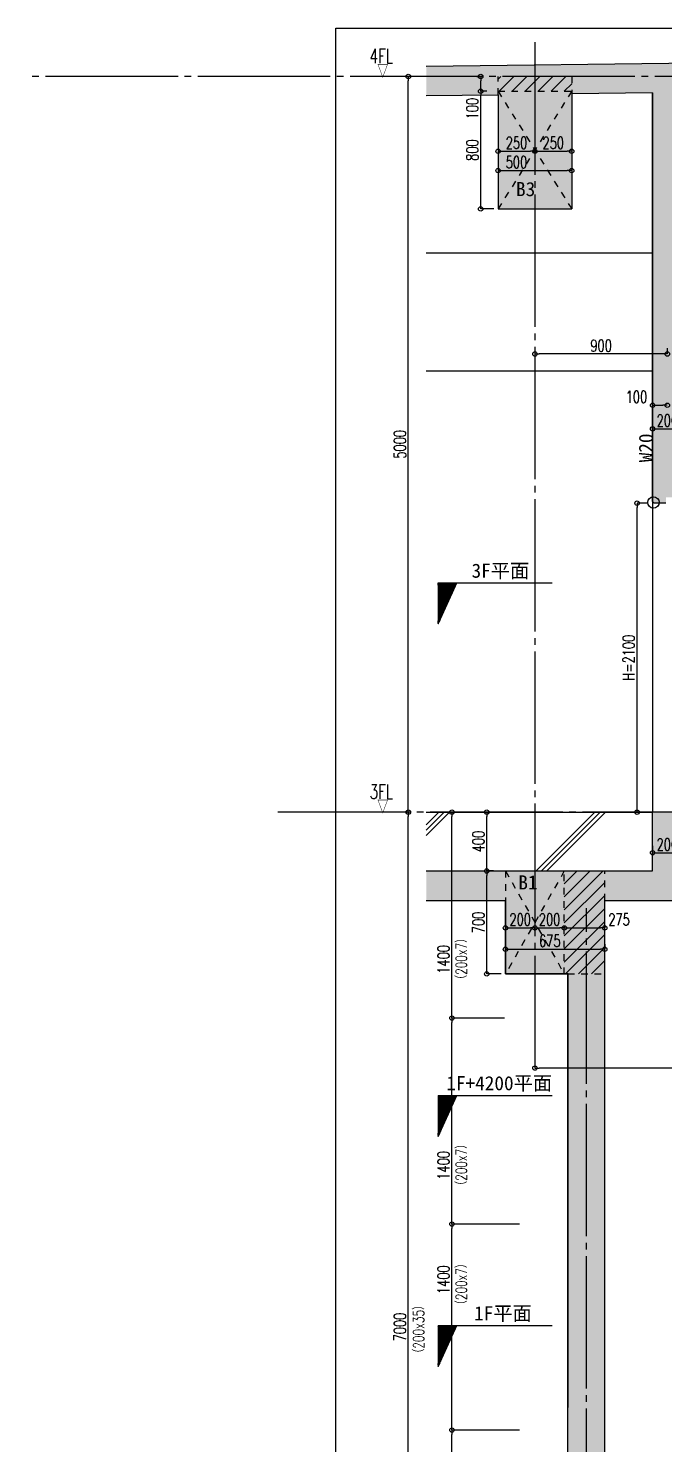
# Model space of a CAD drawing. Extents: x -229451 to 47804, y -161247 to 19812.
# Drawn here: x 19590 to 23914, y 5353 to 14980 of the extents above; entities that cross this region are included whole.
import ezdxf
from ezdxf.enums import TextEntityAlignment as Align

# ---------------------------------------------------------------- set-up
doc = ezdxf.new("R2010")
doc.units = 0
doc.header["$LTSCALE"] = 450
doc.linetypes.add('CENTER2', pattern=[2.3, 2, -0.1, 0.1, -0.1])
doc.linetypes.add('HIDDEN3', pattern=[0.2, 0.1, -0.1])
doc.layers.get('0').update_dxf_attribs({"linetype": 'CONTINUOUS'})
doc.layers.get('DEFPOINTS').update_dxf_attribs({"linetype": 'CONTINUOUS'})
doc.layers.add('E0_図面枠B_OFF', color=255, linetype='CONTINUOUS', plot=False)
for name, color, linetype in [('E1_文字A', 3, 'CONTINUOUS'), ('E6_面取り記号', 4, 'CONTINUOUS'), ('G1_ハッチング', 251, 'CONTINUOUS'), ('G2_ハッチング', 243, 'CONTINUOUS'), ('H寸法', 3, 'CONTINUOUS'), ('IA_通芯', 12, 'CENTER2'), ('IB_壁芯', 2, 'CENTER2'), ('IC1_寸法', 3, 'CONTINUOUS'), ('ID1_躯体', 7, 'CONTINUOUS'), ('ID2_構造体', 8, 'HIDDEN3'), ('ID7_打放し表示', 231, 'UTILDN'), ('JA2_梁記号', 4, 'CONTINUOUS'), ('JA4_壁記号', 4, 'CONTINUOUS'), ('JA7_切断記号', 241, 'CONTINUOUS'), ('JB1_仕上線B_細線', 51, 'CONTINUOUS'), ('KA1_躯体見下線', 113, 'CONTINUOUS')]:
    doc.layers.add(name, color=color, linetype=linetype)
doc.styles.add('toda-A (0.7)', font='romans.shx', dxfattribs={"width": 0.7, "bigfont": 'extfont.shx'})
doc.styles.add('toda-G', font='')
doc.styles.get('toda-G').set_extended_font_data('MS Gothic')
doc.linetypes.add('UTILDN', pattern='A,5e-13,[130,ltypeshp.shx,S=0.45,R=0,X=0,Y=-0.45],0,-3', length=3)
doc.dimstyles.new('toda 1：30', dxfattribs={"dimscale": 30, "dimtxt": 2.7, "dimasz": 1, "dimexe": 0, "dimexo": 1, "dimgap": 0, "dimtad": 0, "dimdec": 3, "dimzin": 12, "dimdsep": 46, "dimtxsty": 'toda-A (0.7)', "dimblk": 'ORIGIN', "dimcen": 2.5, "dimclrd": 256, "dimclre": 256, "dimclrt": 7, "dimadec": 0, "dimazin": 0, "dimtfac": 1, "dimtdec": 3, "dimtix": 1, "dimtmove": 2, "dimatfit": 3, "dimldrblk": 'ORIGIN', "dimfxl": 0, "dimtvp": 0.7, "dimtolj": 1, "dimtzin": 0, "dimarcsym": 0})

# ---------------------------------------------------------------- blocks, each defined once
blk = doc.blocks.new('_Origin')
at = {"color": 0, "linetype": 'ByBlock', "lineweight": -2}
blk.add_line((0, 0), (-1, 0), dxfattribs=at)
blk.add_circle((0, 0), 0.5, dxfattribs=at)
blk = doc.blocks.new('*D214')
at = {"layer": 'DEFPOINTS', "color": 0, "transparency": 16777216}
for p in [(22172.1, 9652.2), (22197.5, 9652.2), (22197.5, 2652.2)]:
    blk.add_point(p, dxfattribs=at)
at = {"layer": 'H寸法', "linetype": 'CENTER2', "lineweight": -2, "transparency": 16777216}
for p, q in [((22167.5, 9652.2), (22172.1, 9652.2)), ((22167.5, 2652.2), (22172.1, 2652.2))]:
    blk.add_line(p, q, dxfattribs=at)
at = {"layer": 'H寸法', "lineweight": -2, "transparency": 16777216}
blk.add_line((22172.1, 2682.2), (22172.1, 9622.2), dxfattribs=at)
at = {"layer": 'H寸法', "lineweight": -2, "transparency": 16777216, "xscale": 30, "yscale": 30, "zscale": 30}
for p, rotation in [((22172.1, 9652.2), 90), ((22172.1, 2652.2), 270)]:
    blk.add_blockref('_Origin', p, dxfattribs=dict(at, rotation=rotation))
at = {"layer": 'H寸法', "color": 7, "transparency": 16777216, "insert": (22115.4, 6152.2), "char_height": 81, "attachment_point": 5, "rotation": 90, "style": 'toda-A (0.7)'}
blk.add_mtext('\\A1;7000', dxfattribs=at)
blk = doc.blocks.new('*D228')
at = {"layer": 'DEFPOINTS', "color": 0, "transparency": 16777216}
for p in [(23032.3, 8301.5), (23032.3, 7912.5), (25932.3, 7869.7)]:
    blk.add_point(p, dxfattribs=at)
at = {"layer": 'H寸法', "linetype": 'CENTER2', "lineweight": -2, "transparency": 16777216}
for p, q in [((23032.3, 8271.5), (23032.3, 7912.5)), ((25932.3, 7899.7), (25932.3, 7912.5))]:
    blk.add_line(p, q, dxfattribs=at)
at = {"layer": 'H寸法', "lineweight": -2, "transparency": 16777216}
blk.add_line((25902.3, 7912.5), (23062.3, 7912.5), dxfattribs=at)
at = {"layer": 'H寸法', "lineweight": -2, "transparency": 16777216, "xscale": 30, "yscale": 30, "zscale": 30, "rotation": 180}
blk.add_blockref('_Origin', (23032.3, 7912.5), dxfattribs=at)
at = {"layer": 'H寸法', "lineweight": -2, "transparency": 16777216, "xscale": 30, "yscale": 30, "zscale": 30}
blk.add_blockref('_Origin', (25932.3, 7912.5), dxfattribs=at)
at = {"layer": 'H寸法', "color": 7, "transparency": 16777216, "insert": (24482.3, 7969.2), "char_height": 81, "attachment_point": 5, "style": 'toda-A (0.7)'}
blk.add_mtext('\\A1;2900', dxfattribs=at)
blk = doc.blocks.new('*D229')
at = {"layer": 'DEFPOINTS', "color": 0, "transparency": 16777216}
for p in [(22705, 9252.2), (22780.5, 9252.2), (22832.9, 8552.2)]:
    blk.add_point(p, dxfattribs=at)
at = {"layer": 'H寸法', "linetype": 'CENTER2', "lineweight": -2, "transparency": 16777216}
for p, q in [((22750.5, 9252.2), (22705, 9252.2)), ((22802.9, 8552.2), (22705, 8552.2))]:
    blk.add_line(p, q, dxfattribs=at)
at = {"layer": 'H寸法', "lineweight": -2, "transparency": 16777216}
blk.add_line((22705, 8582.2), (22705, 9222.2), dxfattribs=at)
at = {"layer": 'H寸法', "lineweight": -2, "transparency": 16777216, "xscale": 30, "yscale": 30, "zscale": 30}
for p, rotation in [((22705, 9252.2), 90), ((22705, 8552.2), 270)]:
    blk.add_blockref('_Origin', p, dxfattribs=dict(at, rotation=rotation))
at = {"layer": 'H寸法', "color": 7, "transparency": 16777216, "insert": (22648.3, 8902.2), "char_height": 81, "attachment_point": 5, "rotation": 90, "style": 'toda-A (0.7)'}
blk.add_mtext('\\A1;700', dxfattribs=at)
blk = doc.blocks.new('*D230')
at = {"layer": 'DEFPOINTS', "color": 0, "transparency": 16777216}
for p in [(23507.3, 8784.2), (22832.3, 8744.9), (23507.3, 8720)]:
    blk.add_point(p, dxfattribs=at)
at = {"layer": 'H寸法', "linetype": 'CENTER2', "lineweight": -2, "transparency": 16777216}
for p, q in [((22832.3, 8714.9), (22832.3, 8720)), ((23507.3, 8754.2), (23507.3, 8720))]:
    blk.add_line(p, q, dxfattribs=at)
at = {"layer": 'H寸法', "lineweight": -2, "transparency": 16777216}
blk.add_line((22862.3, 8720), (23477.3, 8720), dxfattribs=at)
at = {"layer": 'H寸法', "lineweight": -2, "transparency": 16777216, "xscale": 30, "yscale": 30, "zscale": 30, "rotation": 180}
blk.add_blockref('_Origin', (22832.3, 8720), dxfattribs=at)
at = {"layer": 'H寸法', "lineweight": -2, "transparency": 16777216, "xscale": 30, "yscale": 30, "zscale": 30}
blk.add_blockref('_Origin', (23507.3, 8720), dxfattribs=at)
at = {"layer": 'H寸法', "color": 7, "transparency": 16777216, "insert": (23133.4, 8776.7), "char_height": 81, "attachment_point": 5, "style": 'toda-A (0.7)'}
blk.add_mtext('\\A1;675', dxfattribs=at)
blk = doc.blocks.new('*D264')
at = {"layer": 'DEFPOINTS', "color": 0, "transparency": 16777216}
for p in [(24032.3, 12257.3), (23832.3, 12217.2), (24032.3, 12217.2)]:
    blk.add_point(p, dxfattribs=at)
at = {"layer": 'H寸法', "linetype": 'CENTER2', "lineweight": -2, "transparency": 16777216}
for p, q in [((23832.3, 12247.2), (23832.3, 12257.3)), ((24032.3, 12247.2), (24032.3, 12257.3))]:
    blk.add_line(p, q, dxfattribs=at)
at = {"layer": 'H寸法', "lineweight": -2, "transparency": 16777216}
blk.add_line((23862.3, 12257.3), (24002.3, 12257.3), dxfattribs=at)
at = {"layer": 'H寸法', "lineweight": -2, "transparency": 16777216, "xscale": 30, "yscale": 30, "zscale": 30, "rotation": 180}
blk.add_blockref('_Origin', (23832.3, 12257.3), dxfattribs=at)
at = {"layer": 'H寸法', "lineweight": -2, "transparency": 16777216, "xscale": 30, "yscale": 30, "zscale": 30}
blk.add_blockref('_Origin', (24032.3, 12257.3), dxfattribs=at)
at = {"layer": 'H寸法', "color": 7, "transparency": 16777216, "insert": (23932.3, 12314), "char_height": 81, "attachment_point": 5, "style": 'toda-A (0.7)'}
blk.add_mtext('\\A1;200', dxfattribs=at)
blk = doc.blocks.new('*D265')
at = {"layer": 'DEFPOINTS', "color": 0, "transparency": 16777216}
for p in [(23832.3, 12448.4), (23932.3, 12448.4), (23932.3, 12417.6)]:
    blk.add_point(p, dxfattribs=at)
at = {"layer": 'H寸法', "linetype": 'CENTER2', "lineweight": -2, "transparency": 16777216}
for p, q in [((23832.3, 12418.4), (23832.3, 12417.6)), ((23932.3, 12418.4), (23932.3, 12417.6))]:
    blk.add_line(p, q, dxfattribs=at)
at = {"layer": 'H寸法', "lineweight": -2, "transparency": 16777216}
blk.add_line((23862.3, 12417.6), (23902.3, 12417.6), dxfattribs=at)
at = {"layer": 'H寸法', "lineweight": -2, "transparency": 16777216, "xscale": 30, "yscale": 30, "zscale": 30, "rotation": 180}
blk.add_blockref('_Origin', (23832.3, 12417.6), dxfattribs=at)
at = {"layer": 'H寸法', "lineweight": -2, "transparency": 16777216, "xscale": 30, "yscale": 30, "zscale": 30}
blk.add_blockref('_Origin', (23932.3, 12417.6), dxfattribs=at)
at = {"layer": 'H寸法', "color": 7, "transparency": 16777216, "insert": (23722.6, 12474.3), "char_height": 81, "attachment_point": 5, "style": 'toda-A (0.7)'}
blk.add_mtext('\\A1;100', dxfattribs=at)
blk = doc.blocks.new('*D283')
at = {"layer": 'DEFPOINTS', "color": 0, "transparency": 16777216}
for p in [(23832.3, 9452.2), (24032.3, 9452.2), (24032.3, 9376.1)]:
    blk.add_point(p, dxfattribs=at)
at = {"layer": 'H寸法', "linetype": 'CENTER2', "lineweight": -2, "transparency": 16777216}
for p, q in [((23832.3, 9422.2), (23832.3, 9376.1)), ((24032.3, 9422.2), (24032.3, 9376.1))]:
    blk.add_line(p, q, dxfattribs=at)
at = {"layer": 'H寸法', "lineweight": -2, "transparency": 16777216}
blk.add_line((23862.3, 9376.1), (24002.3, 9376.1), dxfattribs=at)
at = {"layer": 'H寸法', "lineweight": -2, "transparency": 16777216, "xscale": 30, "yscale": 30, "zscale": 30, "rotation": 180}
blk.add_blockref('_Origin', (23832.3, 9376.1), dxfattribs=at)
at = {"layer": 'H寸法', "lineweight": -2, "transparency": 16777216, "xscale": 30, "yscale": 30, "zscale": 30}
blk.add_blockref('_Origin', (24032.3, 9376.1), dxfattribs=at)
at = {"layer": 'H寸法', "color": 7, "transparency": 16777216, "insert": (23932.3, 9432.8), "char_height": 81, "attachment_point": 5, "style": 'toda-A (0.7)'}
blk.add_mtext('\\A1;200', dxfattribs=at)
blk = doc.blocks.new('*D289')
at = {"layer": 'DEFPOINTS', "color": 0, "transparency": 16777216}
for p in [(22172.1, 14652.2), (22197.5, 14652.2), (22197.5, 9652.2)]:
    blk.add_point(p, dxfattribs=at)
at = {"layer": 'H寸法', "linetype": 'CENTER2', "lineweight": -2, "transparency": 16777216}
for p, q in [((22167.5, 14652.2), (22172.1, 14652.2)), ((22167.5, 9652.2), (22172.1, 9652.2))]:
    blk.add_line(p, q, dxfattribs=at)
at = {"layer": 'H寸法', "lineweight": -2, "transparency": 16777216}
blk.add_line((22172.1, 9682.2), (22172.1, 14622.2), dxfattribs=at)
at = {"layer": 'H寸法', "lineweight": -2, "transparency": 16777216, "xscale": 30, "yscale": 30, "zscale": 30}
for p, rotation in [((22172.1, 14652.2), 90), ((22172.1, 9652.2), 270)]:
    blk.add_blockref('_Origin', p, dxfattribs=dict(at, rotation=rotation))
at = {"layer": 'H寸法', "color": 7, "transparency": 16777216, "insert": (22115.4, 12152.2), "char_height": 81, "attachment_point": 5, "rotation": 90, "style": 'toda-A (0.7)'}
blk.add_mtext('\\A1;5000', dxfattribs=at)
blk = doc.blocks.new('*D290')
at = {"layer": 'DEFPOINTS', "color": 0, "transparency": 16777216}
for p in [(22663.9, 14552.2), (22734.8, 14552.2), (22782.3, 13752.2)]:
    blk.add_point(p, dxfattribs=at)
at = {"layer": 'H寸法', "linetype": 'CENTER2', "lineweight": -2, "transparency": 16777216}
for p, q in [((22704.8, 14552.2), (22663.9, 14552.2)), ((22752.3, 13752.2), (22663.9, 13752.2))]:
    blk.add_line(p, q, dxfattribs=at)
at = {"layer": 'H寸法', "lineweight": -2, "transparency": 16777216}
blk.add_line((22663.9, 13782.2), (22663.9, 14522.2), dxfattribs=at)
at = {"layer": 'H寸法', "lineweight": -2, "transparency": 16777216, "xscale": 30, "yscale": 30, "zscale": 30}
for p, rotation in [((22663.9, 14552.2), 90), ((22663.9, 13752.2), 270)]:
    blk.add_blockref('_Origin', p, dxfattribs=dict(at, rotation=rotation))
at = {"layer": 'H寸法', "color": 7, "transparency": 16777216, "insert": (22607.2, 14152.2), "char_height": 81, "attachment_point": 5, "rotation": 90, "style": 'toda-A (0.7)'}
blk.add_mtext('\\A1;800', dxfattribs=at)
blk = doc.blocks.new('*D291')
at = {"layer": 'DEFPOINTS', "color": 0, "transparency": 16777216}
for p in [(22607.2, 14652.2), (22663.9, 14652.2), (22734.8, 14552.2)]:
    blk.add_point(p, dxfattribs=at)
at = {"layer": 'H寸法', "linetype": 'CENTER2', "lineweight": -2, "transparency": 16777216}
for p, q in [((22637.2, 14652.2), (22663.9, 14652.2)), ((22704.8, 14552.2), (22663.9, 14552.2))]:
    blk.add_line(p, q, dxfattribs=at)
at = {"layer": 'H寸法', "lineweight": -2, "transparency": 16777216}
blk.add_line((22663.9, 14582.2), (22663.9, 14622.2), dxfattribs=at)
at = {"layer": 'H寸法', "lineweight": -2, "transparency": 16777216, "xscale": 30, "yscale": 30, "zscale": 30}
for p, rotation in [((22663.9, 14652.2), 90), ((22663.9, 14552.2), 270)]:
    blk.add_blockref('_Origin', p, dxfattribs=dict(at, rotation=rotation))
at = {"layer": 'H寸法', "color": 7, "transparency": 16777216, "insert": (22607.2, 14433.9), "char_height": 81, "attachment_point": 5, "rotation": 90, "style": 'toda-A (0.7)'}
blk.add_mtext('\\A1;100', dxfattribs=at)
blk = doc.blocks.new('*D292')
at = {"layer": 'DEFPOINTS', "color": 0, "transparency": 16777216}
for p in [(22782.3, 13985.6), (23282.3, 14012.8), (23282.3, 13985.6)]:
    blk.add_point(p, dxfattribs=at)
at = {"layer": 'H寸法', "linetype": 'CENTER2', "lineweight": -2, "transparency": 16777216}
for p, q in [((22782.3, 14015.6), (22782.3, 14012.8)), ((23282.3, 14015.6), (23282.3, 14012.8))]:
    blk.add_line(p, q, dxfattribs=at)
at = {"layer": 'H寸法', "lineweight": -2, "transparency": 16777216}
blk.add_line((22812.3, 14012.8), (23252.3, 14012.8), dxfattribs=at)
at = {"layer": 'H寸法', "lineweight": -2, "transparency": 16777216, "xscale": 30, "yscale": 30, "zscale": 30, "rotation": 180}
blk.add_blockref('_Origin', (22782.3, 14012.8), dxfattribs=at)
at = {"layer": 'H寸法', "lineweight": -2, "transparency": 16777216, "xscale": 30, "yscale": 30, "zscale": 30}
blk.add_blockref('_Origin', (23282.3, 14012.8), dxfattribs=at)
at = {"layer": 'H寸法', "color": 7, "transparency": 16777216, "insert": (22906.9, 14069.5), "char_height": 81, "attachment_point": 5, "style": 'toda-A (0.7)'}
blk.add_mtext('\\A1;500', dxfattribs=at)
blk = doc.blocks.new('*D295')
at = {"layer": 'DEFPOINTS', "color": 0, "transparency": 16777216}
for p in [(23726.5, 11752.2), (23832.3, 11752.2), (23911.1, 9652.2)]:
    blk.add_point(p, dxfattribs=at)
at = {"layer": 'IC1_寸法', "lineweight": -2, "transparency": 16777216}
for p, q in [((23802.3, 11752.2), (23726.5, 11752.2)), ((23726.5, 9682.2), (23726.5, 11722.2)), ((23881.1, 9652.2), (23726.5, 9652.2))]:
    blk.add_line(p, q, dxfattribs=at)
at = {"layer": 'IC1_寸法', "lineweight": -2, "transparency": 16777216, "xscale": 30, "yscale": 30, "zscale": 30}
for p, rotation in [((23726.5, 11752.2), 90), ((23726.5, 9652.2), 270)]:
    blk.add_blockref('_Origin', p, dxfattribs=dict(at, rotation=rotation))
at = {"layer": 'IC1_寸法', "color": 7, "transparency": 16777216, "insert": (23669.8, 10702.2), "char_height": 81, "attachment_point": 5, "rotation": 90, "style": 'toda-A (0.7)'}
blk.add_mtext('\\A1;H=2100', dxfattribs=at)
blk = doc.blocks.new('*D433')
at = {"layer": 'DEFPOINTS', "color": 0, "transparency": 16777216}
for p in [(22832.3, 8884.3), (23032.3, 8884.3), (23032.3, 8865.1)]:
    blk.add_point(p, dxfattribs=at)
at = {"layer": 'H寸法', "linetype": 'CENTER2', "lineweight": -2, "transparency": 16777216}
for p, q in [((22832.3, 8854.3), (22832.3, 8865.1)), ((23032.3, 8854.3), (23032.3, 8865.1))]:
    blk.add_line(p, q, dxfattribs=at)
at = {"layer": 'H寸法', "lineweight": -2, "transparency": 16777216}
blk.add_line((22862.3, 8865.1), (23002.3, 8865.1), dxfattribs=at)
at = {"layer": 'H寸法', "lineweight": -2, "transparency": 16777216, "xscale": 30, "yscale": 30, "zscale": 30, "rotation": 180}
blk.add_blockref('_Origin', (22832.3, 8865.1), dxfattribs=at)
at = {"layer": 'H寸法', "lineweight": -2, "transparency": 16777216, "xscale": 30, "yscale": 30, "zscale": 30}
blk.add_blockref('_Origin', (23032.3, 8865.1), dxfattribs=at)
at = {"layer": 'H寸法', "color": 7, "transparency": 16777216, "insert": (22932.3, 8921.8), "char_height": 81, "attachment_point": 5, "style": 'toda-A (0.7)'}
blk.add_mtext('\\A1;200', dxfattribs=at)
blk = doc.blocks.new('*D434')
at = {"layer": 'DEFPOINTS', "color": 0, "transparency": 16777216}
for p in [(23032.3, 8877.8), (23232.3, 8877.8), (23232.3, 8865.1)]:
    blk.add_point(p, dxfattribs=at)
at = {"layer": 'H寸法', "linetype": 'CENTER2', "lineweight": -2, "transparency": 16777216}
for p, q in [((23032.3, 8847.8), (23032.3, 8865.1)), ((23232.3, 8847.8), (23232.3, 8865.1))]:
    blk.add_line(p, q, dxfattribs=at)
at = {"layer": 'H寸法', "lineweight": -2, "transparency": 16777216}
blk.add_line((23062.3, 8865.1), (23202.3, 8865.1), dxfattribs=at)
at = {"layer": 'H寸法', "lineweight": -2, "transparency": 16777216, "xscale": 30, "yscale": 30, "zscale": 30, "rotation": 180}
blk.add_blockref('_Origin', (23032.3, 8865.1), dxfattribs=at)
at = {"layer": 'H寸法', "lineweight": -2, "transparency": 16777216, "xscale": 30, "yscale": 30, "zscale": 30}
blk.add_blockref('_Origin', (23232.3, 8865.1), dxfattribs=at)
at = {"layer": 'H寸法', "color": 7, "transparency": 16777216, "insert": (23132.3, 8921.8), "char_height": 81, "attachment_point": 5, "style": 'toda-A (0.7)'}
blk.add_mtext('\\A1;200', dxfattribs=at)
blk = doc.blocks.new('*D435')
at = {"layer": 'DEFPOINTS', "color": 0, "transparency": 16777216}
for p in [(22782.3, 14182.9), (23032.3, 14182.9), (23032.3, 14144.1)]:
    blk.add_point(p, dxfattribs=at)
at = {"layer": 'H寸法', "linetype": 'CENTER2', "lineweight": -2, "transparency": 16777216}
for p, q in [((22782.3, 14152.9), (22782.3, 14144.1)), ((23032.3, 14152.9), (23032.3, 14144.1))]:
    blk.add_line(p, q, dxfattribs=at)
at = {"layer": 'H寸法', "lineweight": -2, "transparency": 16777216}
blk.add_line((22812.3, 14144.1), (23002.3, 14144.1), dxfattribs=at)
at = {"layer": 'H寸法', "lineweight": -2, "transparency": 16777216, "xscale": 30, "yscale": 30, "zscale": 30, "rotation": 180}
blk.add_blockref('_Origin', (22782.3, 14144.1), dxfattribs=at)
at = {"layer": 'H寸法', "lineweight": -2, "transparency": 16777216, "xscale": 30, "yscale": 30, "zscale": 30}
blk.add_blockref('_Origin', (23032.3, 14144.1), dxfattribs=at)
at = {"layer": 'H寸法', "color": 7, "transparency": 16777216, "insert": (22907.3, 14200.8), "char_height": 81, "attachment_point": 5, "style": 'toda-A (0.7)'}
blk.add_mtext('\\A1;250', dxfattribs=at)
blk = doc.blocks.new('*D436')
at = {"layer": 'DEFPOINTS', "color": 0, "transparency": 16777216}
for p in [(23032.3, 14182.9), (23282.3, 14182.9), (23282.3, 14144.1)]:
    blk.add_point(p, dxfattribs=at)
at = {"layer": 'H寸法', "linetype": 'CENTER2', "lineweight": -2, "transparency": 16777216}
for p, q in [((23032.3, 14152.9), (23032.3, 14144.1)), ((23282.3, 14152.9), (23282.3, 14144.1))]:
    blk.add_line(p, q, dxfattribs=at)
at = {"layer": 'H寸法', "lineweight": -2, "transparency": 16777216}
blk.add_line((23062.3, 14144.1), (23252.3, 14144.1), dxfattribs=at)
at = {"layer": 'H寸法', "lineweight": -2, "transparency": 16777216, "xscale": 30, "yscale": 30, "zscale": 30, "rotation": 180}
blk.add_blockref('_Origin', (23032.3, 14144.1), dxfattribs=at)
at = {"layer": 'H寸法', "lineweight": -2, "transparency": 16777216, "xscale": 30, "yscale": 30, "zscale": 30}
blk.add_blockref('_Origin', (23282.3, 14144.1), dxfattribs=at)
at = {"layer": 'H寸法', "color": 7, "transparency": 16777216, "insert": (23157.3, 14200.8), "char_height": 81, "attachment_point": 5, "style": 'toda-A (0.7)'}
blk.add_mtext('\\A1;250', dxfattribs=at)
blk = doc.blocks.new('*D447')
at = {"layer": 'DEFPOINTS', "color": 0, "transparency": 16777216}
for p in [(22468.4, 5452.2), (22958.7, 5452.2), (22426.3, 2652.2)]:
    blk.add_point(p, dxfattribs=at)
at = {"layer": 'H寸法', "linetype": 'CENTER2', "lineweight": -2, "transparency": 16777216}
for p, q in [((22928.7, 5452.2), (22468.4, 5452.2)), ((22456.3, 2652.2), (22468.4, 2652.2))]:
    blk.add_line(p, q, dxfattribs=at)
at = {"layer": 'H寸法', "lineweight": -2, "transparency": 16777216}
blk.add_line((22468.4, 2682.2), (22468.4, 5422.2), dxfattribs=at)
at = {"layer": 'H寸法', "lineweight": -2, "transparency": 16777216, "xscale": 30, "yscale": 30, "zscale": 30}
for p, rotation in [((22468.4, 5452.2), 90), ((22468.4, 2652.2), 270)]:
    blk.add_blockref('_Origin', p, dxfattribs=dict(at, rotation=rotation))
at = {"layer": 'H寸法', "color": 7, "transparency": 16777216, "insert": (22411.7, 4052.2), "char_height": 81, "attachment_point": 5, "rotation": 90, "style": 'toda-A (0.7)'}
blk.add_mtext('\\A1;2800', dxfattribs=at)
blk = doc.blocks.new('*D448')
at = {"layer": 'DEFPOINTS', "color": 0, "transparency": 16777216}
for p in [(22468.4, 6852.2), (22958.7, 6852.2), (22958.7, 5452.2)]:
    blk.add_point(p, dxfattribs=at)
at = {"layer": 'H寸法', "linetype": 'CENTER2', "lineweight": -2, "transparency": 16777216}
for p, q in [((22928.7, 6852.2), (22468.4, 6852.2)), ((22928.7, 5452.2), (22468.4, 5452.2))]:
    blk.add_line(p, q, dxfattribs=at)
at = {"layer": 'H寸法', "lineweight": -2, "transparency": 16777216}
blk.add_line((22468.4, 5482.2), (22468.4, 6822.2), dxfattribs=at)
at = {"layer": 'H寸法', "lineweight": -2, "transparency": 16777216, "xscale": 30, "yscale": 30, "zscale": 30}
for p, rotation in [((22468.4, 6852.2), 90), ((22468.4, 5452.2), 270)]:
    blk.add_blockref('_Origin', p, dxfattribs=dict(at, rotation=rotation))
at = {"layer": 'H寸法', "color": 7, "transparency": 16777216, "insert": (22411.7, 6474.3), "char_height": 81, "attachment_point": 5, "rotation": 90, "style": 'toda-A (0.7)'}
blk.add_mtext('\\A1;1400', dxfattribs=at)
blk = doc.blocks.new('*D449')
at = {"layer": 'DEFPOINTS', "color": 0, "transparency": 16777216}
for p in [(22468.4, 8252.2), (22855.9, 8252.2), (22958.7, 6852.2)]:
    blk.add_point(p, dxfattribs=at)
at = {"layer": 'H寸法', "linetype": 'CENTER2', "lineweight": -2, "transparency": 16777216}
for p, q in [((22825.9, 8252.2), (22468.4, 8252.2)), ((22928.7, 6852.2), (22468.4, 6852.2))]:
    blk.add_line(p, q, dxfattribs=at)
at = {"layer": 'H寸法', "lineweight": -2, "transparency": 16777216}
blk.add_line((22468.4, 6882.2), (22468.4, 8222.2), dxfattribs=at)
at = {"layer": 'H寸法', "lineweight": -2, "transparency": 16777216, "xscale": 30, "yscale": 30, "zscale": 30}
for p, rotation in [((22468.4, 8252.2), 90), ((22468.4, 6852.2), 270)]:
    blk.add_blockref('_Origin', p, dxfattribs=dict(at, rotation=rotation))
at = {"layer": 'H寸法', "color": 7, "transparency": 16777216, "insert": (22411.7, 7251.4), "char_height": 81, "attachment_point": 5, "rotation": 90, "style": 'toda-A (0.7)'}
blk.add_mtext('\\A1;1400', dxfattribs=at)
blk = doc.blocks.new('*D450')
at = {"layer": 'DEFPOINTS', "color": 0, "transparency": 16777216}
for p in [(22468.4, 9652.2), (22702.2, 9652.2), (22855.9, 8252.2)]:
    blk.add_point(p, dxfattribs=at)
at = {"layer": 'H寸法', "linetype": 'CENTER2', "lineweight": -2, "transparency": 16777216}
for p, q in [((22672.2, 9652.2), (22468.4, 9652.2)), ((22825.9, 8252.2), (22468.4, 8252.2))]:
    blk.add_line(p, q, dxfattribs=at)
at = {"layer": 'H寸法', "lineweight": -2, "transparency": 16777216}
blk.add_line((22468.4, 8282.2), (22468.4, 9622.2), dxfattribs=at)
at = {"layer": 'H寸法', "lineweight": -2, "transparency": 16777216, "xscale": 30, "yscale": 30, "zscale": 30}
for p, rotation in [((22468.4, 9652.2), 90), ((22468.4, 8252.2), 270)]:
    blk.add_blockref('_Origin', p, dxfattribs=dict(at, rotation=rotation))
at = {"layer": 'H寸法', "color": 7, "transparency": 16777216, "insert": (22411.7, 8651.4), "char_height": 81, "attachment_point": 5, "rotation": 90, "style": 'toda-A (0.7)'}
blk.add_mtext('\\A1;1400', dxfattribs=at)
blk = doc.blocks.new('*D456')
at = {"layer": 'DEFPOINTS', "color": 0, "transparency": 16777216}
for p in [(22705, 9652.2), (22780.5, 9652.2), (22780.5, 9252.2)]:
    blk.add_point(p, dxfattribs=at)
at = {"layer": 'H寸法', "linetype": 'CENTER2', "lineweight": -2, "transparency": 16777216}
for p, q in [((22750.5, 9652.2), (22705, 9652.2)), ((22750.5, 9252.2), (22705, 9252.2))]:
    blk.add_line(p, q, dxfattribs=at)
at = {"layer": 'H寸法', "lineweight": -2, "transparency": 16777216}
blk.add_line((22705, 9282.2), (22705, 9622.2), dxfattribs=at)
at = {"layer": 'H寸法', "lineweight": -2, "transparency": 16777216, "xscale": 30, "yscale": 30, "zscale": 30}
for p, rotation in [((22705, 9652.2), 90), ((22705, 9252.2), 270)]:
    blk.add_blockref('_Origin', p, dxfattribs=dict(at, rotation=rotation))
at = {"layer": 'H寸法', "color": 7, "transparency": 16777216, "insert": (22648.3, 9452.2), "char_height": 81, "attachment_point": 5, "rotation": 90, "style": 'toda-A (0.7)'}
blk.add_mtext('\\A1;400', dxfattribs=at)
blk = doc.blocks.new('*D495')
at = {"layer": 'DEFPOINTS', "color": 0, "transparency": 16777216}
for p in [(23507.3, 8865.1), (23232.3, 8847.8), (23507.3, 8847.8)]:
    blk.add_point(p, dxfattribs=at)
at = {"layer": 'H寸法', "linetype": 'CENTER2', "lineweight": -2, "transparency": 16777216}
for p, q in [((23232.3, 8877.8), (23232.3, 8865.1)), ((23507.3, 8877.8), (23507.3, 8865.1))]:
    blk.add_line(p, q, dxfattribs=at)
at = {"layer": 'H寸法', "lineweight": -2, "transparency": 16777216}
blk.add_line((23262.3, 8865.1), (23477.3, 8865.1), dxfattribs=at)
at = {"layer": 'H寸法', "lineweight": -2, "transparency": 16777216, "xscale": 30, "yscale": 30, "zscale": 30, "rotation": 180}
blk.add_blockref('_Origin', (23232.3, 8865.1), dxfattribs=at)
at = {"layer": 'H寸法', "lineweight": -2, "transparency": 16777216, "xscale": 30, "yscale": 30, "zscale": 30}
blk.add_blockref('_Origin', (23507.3, 8865.1), dxfattribs=at)
at = {"layer": 'H寸法', "color": 7, "transparency": 16777216, "insert": (23604.1, 8921.8), "char_height": 81, "attachment_point": 5, "style": 'toda-A (0.7)'}
blk.add_mtext('\\A1;275', dxfattribs=at)
blk = doc.blocks.new('*D503')
at = {"layer": 'DEFPOINTS', "color": 0, "transparency": 16777216}
for p in [(23032.3, 12835.9), (23932.3, 12835.9), (23032.3, 12766.3)]:
    blk.add_point(p, dxfattribs=at)
at = {"layer": 'H寸法', "linetype": 'CENTER2', "lineweight": -2, "transparency": 16777216}
for p, q in [((23032.3, 12805.9), (23032.3, 12766.3)), ((23932.3, 12805.9), (23932.3, 12766.3))]:
    blk.add_line(p, q, dxfattribs=at)
at = {"layer": 'H寸法', "lineweight": -2, "transparency": 16777216}
blk.add_line((23902.3, 12766.3), (23062.3, 12766.3), dxfattribs=at)
at = {"layer": 'H寸法', "lineweight": -2, "transparency": 16777216, "xscale": 30, "yscale": 30, "zscale": 30, "rotation": 180}
blk.add_blockref('_Origin', (23032.3, 12766.3), dxfattribs=at)
at = {"layer": 'H寸法', "lineweight": -2, "transparency": 16777216, "xscale": 30, "yscale": 30, "zscale": 30}
blk.add_blockref('_Origin', (23932.3, 12766.3), dxfattribs=at)
at = {"layer": 'H寸法', "color": 7, "transparency": 16777216, "insert": (23482.3, 12823), "char_height": 81, "attachment_point": 5, "style": 'toda-A (0.7)'}
blk.add_mtext('\\A1;900', dxfattribs=at)

msp = doc.modelspace()

# ---------------------------------------------------------------- hatches: boundary and pattern name
at = {"layer": 'G1_ハッチング'}
h = msp.add_hatch(color=256, dxfattribs=at)
h.paths.add_polyline_path([(26182.3146, 1352.1917), (26332.3146, 1352.1917), (26332.3146, 2352.1917), (27332.3146, 2352.1917), (27332.3146, 1652.1917), (27732.3146, 1652.1917), (27732.3146, 2052.1917), (28732.3146, 2052.1917), (28732.3146, 1652.1917), (29132.3146, 1652.1917), (29132.3146, 2052.1917), (30869.8511, 2052.1917), (30869.8511, 2652.1917), (30282.3146, 2652.1917), (30282.3146, 4852.1917), (30869.8511, 4852.1917), (30869.8511, 5002.1917), (30282.3146, 5002.1917), (30282.3146, 8652.1917), (30332.3146, 8652.1917), (30332.3146, 9052.1917), (30869.8511, 9052.1917), (30869.8511, 9252.1917), (30232.3146, 9252.1917), (30232.3146, 14452.1917), (30869.8511, 14452.1917), (30869.8511, 14652.1917), (25732.3146, 14652.1917), (25732.3146, 14829.4418), (25432.3146, 14829.4418), (25432.3146, 14761.1917), (22293.6109, 14722.7785), (22293.6109, 14522.4846), (22782.3146, 14528.4184), (22782.3146, 13752.1917), (23282.3146, 13752.1917), (23282.3146, 14534.4184), (23832.3146, 14541.0917), (23832.3146, 11763.2949), (23842.4002, 11752.1917), (23922.3146, 11752.1917), (23922.3146, 11792.1917), (24032.3146, 11792.1917), (24032.3146, 14543.5917), (25432.3146, 14560.5917), (25432.3146, 11788.2949), (25442.4002, 11777.1917), (25622.3146, 11777.1917), (25622.3146, 11817.1917), (25732.3146, 11817.1917), (25732.3146, 13452.1917), (26282.3146, 13452.1917), (26282.3146, 14452.1917), (29932.3146, 14452.1917), (29932.3146, 13952.1917), (30032.3146, 13952.1917), (30032.3146, 8222.1917), (28802.3146, 8222.1917), (28832.3146, 8422.1917), (28552.3146, 8422.1917), (28582.3146, 8622.1917), (28302.3146, 8622.1917), (28332.3146, 8822.1917), (28052.3146, 8822.1917), (28082.3146, 9022.1917), (27802.3146, 9022.1917), (27832.3146, 9222.1917), (27552.3146, 9222.1917), (27582.3146, 9422.1917), (27302.3146, 9422.1917), (27332.3146, 9622.1917), (25732.3146, 9622.1917), (25732.3146, 9652.1917), (25432.3146, 9652.1917), (25432.3146, 9252.1917), (24032.3146, 9252.1917), (24032.3146, 9652.1917), (23832.3146, 9652.1917), (23832.3146, 9252.1917), (22293.6109, 9252.1917), (22293.6109, 9052.1917), (22832.3146, 9052.1917), (22832.3146, 8552.1917), (23257.3146, 8552.1917), (23257.3146, 2652.1917), (22293.6109, 2652.1917), (22293.6109, 2355.8917), (22832.3146, 2355.8917), (22832.3146, 1652.1917), (23232.3146, 1652.1917), (23232.3146, 2352.1917), (25532.3146, 2352.1917), (25532.3146, 1352.1917), (25682.3146, 1352.1917), (25682.3146, 79.2917), (26182.3146, 79.2917)])
h.paths.add_polyline_path([(23507.3146, 2652.1917), (23507.3146, 9052.1917), (25582.3146, 9052.1917), (25582.3146, 8052.1917), (25807.3146, 8052.1917), (25807.3146, 5663.2949), (25817.4002, 5652.1917), (26047.229, 5652.1917), (26057.3146, 5663.2949), (26057.3146, 6622.1917), (26982.1584, 6622.1917), (28732.1584, 5222.1917), (30032.3146, 5222.1917), (30032.3146, 2652.1917)], flags=17)
h.paths.add_polyline_path([(28802.3146, 5422.1917), (28832.3146, 5622.1917), (28552.3146, 5622.1917), (28582.3146, 5822.1917), (28302.3146, 5822.1917), (28332.3146, 6022.1917), (28052.3146, 6022.1917), (28082.3146, 6222.1917), (27802.3146, 6222.1917), (27832.3146, 6422.1917), (27552.3146, 6422.1917), (27582.3146, 6622.1917), (27302.3146, 6622.1917), (27332.3146, 6822.1917), (26057.3146, 6822.1917), (26057.3146, 8052.1917), (26282.3146, 8052.1917), (26282.3146, 9422.1917), (26982.1584, 9422.1917), (28732.1584, 8022.1917), (30032.3146, 8022.1917), (30032.3146, 5422.1917)], flags=16)
at = {"layer": 'G2_ハッチング', "linetype": 'Continuous'}
h = msp.add_hatch(dxfattribs=at)
h.set_pattern_fill('ANSI31', color=5, scale=500)
h.set_pattern_definition([(45, (-105266.16, -14419.99), (-44.194174, 44.194174), [])])
h.paths.add_polyline_path([(22782.3146, 14652.1917), (22782.3146, 14552.1917), (23282.3146, 14552.1917), (23282.3146, 14652.1917)])
h = msp.add_hatch(dxfattribs=at)
h.set_pattern_fill('RC1', color=5, scale=50, pattern_type=2)
h.set_pattern_definition([(45, (0, 0), (-530.33, 530.33), []), (45, (36.25, 0), (-530.33, 530.33), []), (45, (72.5, 0), (-530.33, 530.33), [])])
h.paths.add_polyline_path([(22293.6109, 9652.1917), (22293.6109, 9252.1917), (23832.3146, 9252.1917), (23832.3146, 9652.1917)])
h = msp.add_hatch(dxfattribs=at)
h.set_pattern_fill('ANSI31', color=5, scale=500)
h.set_pattern_definition([(45, (-104816.16, -20419.99), (-44.194174, 44.194174), [])])
h.paths.add_polyline_path([(23232.3146, 9252.1917), (23232.3146, 8552.1917), (23507.3146, 8552.1917), (23507.3146, 9252.1917)])
at = {"layer": 'JA7_切断記号'}
h = msp.add_hatch(dxfattribs=at)
h.set_pattern_fill('ANSI31', color=256)
h.set_pattern_definition([(45, (-103596.37693, 9234.3865), (-0.08838834765, 0.08838834765), [])])
h.paths.add_polyline_path([(22501.6514, 11210.4874), (22374.8714, 11210.4874), (22374.8714, 10931.8862)])
h = msp.add_hatch(dxfattribs=at)
h.set_pattern_fill('ANSI31', color=256)
h.set_pattern_definition([(45, (-103596.37693, 5750.68244), (-0.08838834765, 0.08838834765), [])])
h.paths.add_polyline_path([(22501.6514, 7726.7833), (22374.8714, 7726.7833), (22374.8714, 7448.1821)])
h = msp.add_hatch(dxfattribs=at)
h.set_pattern_fill('ANSI31', color=256)
h.set_pattern_definition([(45, (-103596.37693, 4186.83225), (-0.08838834765, 0.08838834765), [])])
h.paths.add_polyline_path([(22501.6514, 6162.9331), (22374.8714, 6162.9331), (22374.8714, 5884.3319)])

# ---------------------------------------------------------------- linework, layer by layer
at = {"layer": 'E0_図面枠B_OFF'}
msp.add_lwpolyline([(21678.6864, 14979.7808), (30869.8511, 14979.7808), (30869.8511, 1209.2987), (21678.6864, 1209.2987)], close=True, dxfattribs=at)
at = {"layer": 'E6_面取り記号'}
msp.add_circle((23837.8406, 11757.2113), 38.658, dxfattribs=at)
at = {"layer": 'IA_通芯'}
for p, q in [((35097.1721, 14652.1917), (19590.0738, 14652.1917)), ((34606.1026, 9652.1917), (21281.6776, 9652.1917))]:
    msp.add_line(p, q, dxfattribs=at)
at = {"layer": 'IB_壁芯'}
for p, q in [((23032.3146, 14884.9104), (23032.3146, 8173.8042)), ((23382.3146, -475.5998), (23382.3146, 8998.8628))]:
    msp.add_line(p, q, dxfattribs=at)
at = {"layer": 'ID1_躯体'}
for p, q in [((22293.6109, 14722.7785), (25432.3146, 14761.1917)), ((23832.3146, 14541.0917), (23282.3146, 14534.4184)), ((23832.3146, 14541.0917), (23832.3146, 11763.2949)), ((22293.6109, 14522.4846), (22782.3146, 14528.4184)), ((22782.3146, 14528.4184), (22782.3146, 13752.1917)), ((23282.3146, 14534.4184), (23282.3146, 13752.1917)), ((22782.3146, 13752.1917), (23282.3146, 13752.1917)), ((23832.3146, 11763.2949), (23842.4002, 11752.1917)), ((23922.3146, 11752.1917), (23842.4002, 11752.1917)), ((23832.3146, 9252.1917), (23832.3146, 9652.1917)), ((24032.3146, 9652.1917), (23832.3146, 9652.1917)), ((22293.6109, 9252.1917), (23832.3146, 9252.1917)), ((22293.6109, 9052.1917), (22832.3146, 9052.1917)), ((22832.3146, 9052.1917), (22832.3146, 8552.1917)), ((23507.3146, 9052.1917), (25582.3146, 9052.1917)), ((23507.3146, 2652.1917), (23507.3146, 9052.1917)), ((22832.8631, 8552.1917), (23257.3146, 8552.1917)), ((23257.3146, 2652.1917), (23257.3146, 8552.1917))]:
    msp.add_line(p, q, dxfattribs=at)
at = {"layer": 'ID2_構造体'}
for p, q in [((22782.3146, 14528.4184), (22782.3146, 14652.1917)), ((23282.3146, 14652.1917), (23282.3146, 14534.4184)), ((22782.3146, 14552.1917), (23282.3146, 14552.1917)), ((22782.3146, 14552.1917), (23282.3146, 13752.1917)), ((23282.3146, 14552.1917), (22782.3146, 13752.1917)), ((22832.3146, 9252.1917), (23232.3146, 8552.1917)), ((23232.3146, 9252.1917), (22832.3146, 8552.1973)), ((22832.3146, 9252.1917), (22832.3146, 9052.1917)), ((23232.3146, 8552.1917), (23232.3146, 9252.1917)), ((23507.3146, 9052.1917), (23507.3146, 9252.1917)), ((23257.5888, 8552.1917), (23507.3146, 8552.1917))]:
    msp.add_line(p, q, dxfattribs=at)
at = {"layer": 'ID7_打放し表示', "ltscale": 0.1}
msp.add_line((23832.3146, 9252.1917), (23832.3146, 9652.1917), dxfattribs=at)
for points in [[(23832.3146, 11763.2949), (23832.3146, 14541.0917)], [(23257.3146, 2652.1917), (23257.5888, 8552.1917), (22832.5888, 8552.1917), (22832.3146, 9052.1917)]]:
    msp.add_lwpolyline(points, dxfattribs=at)
at = {"layer": 'JA7_切断記号'}
for p, q in [((22374.8714, 11210.4874), (23149.5528, 11210.4874)), ((22374.8714, 10931.8862), (22501.6514, 11210.4874)), ((22374.8714, 11210.4874), (22374.8714, 10931.8862)), ((22374.8714, 7726.7833), (23149.5528, 7726.7833)), ((22374.8714, 7448.1821), (22501.6514, 7726.7833)), ((22374.8714, 7726.7833), (22374.8714, 7448.1821)), ((22374.8714, 6162.9331), (23149.5528, 6162.9331)), ((22374.8714, 5884.3319), (22501.6514, 6162.9331)), ((22374.8714, 6162.9331), (22374.8714, 5884.3319))]:
    msp.add_line(p, q, dxfattribs=at)
at = {"layer": 'JB1_仕上線B_細線'}
msp.add_line((22293.6109, 9652.1917), (23832.3146, 9652.1917), dxfattribs=at)
at = {"layer": 'KA1_躯体見下線'}
for p, q in [((23832.3146, 13452.1917), (22293.6109, 13452.1917)), ((22293.6109, 12652.1917), (23832.3146, 12652.1917)), ((23832.3146, 11763.2949), (23832.3146, 9652.1917))]:
    msp.add_line(p, q, dxfattribs=at)

# ---------------------------------------------------------------- texts
at = {"layer": 'E1_文字A', "style": 'toda-A (0.7)', "width": 0.7}
for s, p in [('4FL', (21909.664, 14743.5218)), ('▽', (21961.4955, 14641.4933)), ('3FL', (21909.664, 9743.5218)), ('▽', (21961.4955, 9641.4933))]:
    msp.add_text(s, height=96, dxfattribs=at).set_placement(p)
at = {"layer": 'E1_文字A', "color": 3, "linetype": 'ByBlock', "style": 'toda-A (0.7)', "width": 0.7}
for s, p in [('（200x7）', (22569.5386, 8479.9963)), ('（200x7）', (22569.5386, 7079.9963)), ('（200x7）', (22569.5386, 6268.9917)), ('（200x35）', (22279.5021, 5939.8962))]:
    msp.add_text(s, height=75, rotation=90, dxfattribs=at).set_placement(p)
at = {"layer": 'JA2_梁記号', "style": 'toda-G'}
for s, p in [('B3', (22904.0335, 13839.0648)), ('B1', (22919.6727, 9126.3849))]:
    msp.add_text(s, height=96, dxfattribs=at).set_placement(p)
at = {"layer": 'JA4_壁記号', "style": 'toda-G'}
msp.add_text('W20', height=96, rotation=90, dxfattribs=at).set_placement((23738.9082, 12128.0232), align=Align.TOP_CENTER)
at = {"layer": 'JA7_切断記号', "style": 'toda-G'}
for s, p in [('3F平面', (22994.3787, 11245.4453)), ('1F+4200平面', (23149.5528, 7761.7412)), ('1F平面', (23011.5724, 6197.891))]:
    msp.add_text(s, height=96, dxfattribs=at).set_placement(p, align=Align.RIGHT)

# ---------------------------------------------------------------- dimensions: what is measured, and where the dimension line sits
at = {"layer": 'H寸法'}
for base, p1, p2, picture, middle in [((22172.0994, 14652.1917), (22197.5468, 9652.1917), (22197.5468, 14652.1917), '*D289', (22115.3994, 12152.1917)), ((22663.8589, 14552.1917), (22782.3146, 13752.1917), (22734.8496, 14552.1917), '*D290', (22607.1589, 14152.1917)), ((22172.0994, 9652.1917), (22197.5468, 2652.1917), (22197.5468, 9652.1917), '*D214', (22115.3994, 6152.1917)), ((22705.0329, 9652.1917), (22780.4723, 9252.1917), (22780.4723, 9652.1917), '*D456', (22648.3329, 9452.1917)), ((22705.0329, 9252.1917), (22832.8631, 8552.1917), (22780.4723, 9252.1917), '*D229', (22648.3329, 8902.1917)), ((22468.4322, 5452.1917), (22426.3379, 2652.1917), (22958.7438, 5452.1917), '*D447', (22411.7322, 4052.1917))]:
    dim = msp.add_linear_dim(base=base, p1=p1, p2=p2, angle=90, dimstyle='toda 1：30', override={"dimfxl": 0}, dxfattribs=at)
    dim.commit()
    dim.dimension.update_dxf_attribs({"geometry": picture, "text_midpoint": middle})
for base, p1, p2, picture, middle in [((22663.8589, 14652.1917), (22734.8496, 14552.1917), (22607.1589, 14652.1917), '*D291', (22607.1589, 14433.9296)), ((22468.4322, 9652.1917), (22855.9272, 8252.1917), (22702.1604, 9652.1917), '*D450', (22411.7322, 8651.4208)), ((22468.4322, 8252.1917), (22958.7438, 6852.1917), (22855.9272, 8252.1917), '*D449', (22411.7322, 7251.4208)), ((22468.4322, 6852.1917), (22958.7438, 5452.1917), (22958.7438, 6852.1917), '*D448', (22411.7322, 6474.3353))]:
    dim = msp.add_linear_dim(base=base, p1=p1, p2=p2, angle=90, dimstyle='toda 1：30', override={"dimfxl": 0}, dxfattribs=at)
    dim.commit()
    dim.dimension.update_dxf_attribs({"geometry": picture, "text_midpoint": middle, "dimtype": 160})
for base, p1, p2, picture, middle in [((23032.3146, 14144.0684), (22782.3146, 14182.8573), (23032.3146, 14182.8573), '*D435', (22907.3146, 14200.7684)), ((23282.3146, 14144.0684), (23032.3146, 14182.8573), (23282.3146, 14182.8573), '*D436', (23157.3146, 14200.7684)), ((23032.3146, 12766.2945), (23932.3146, 12835.9002), (23032.3146, 12835.9002), '*D503', (23482.3146, 12822.9945)), ((24032.3146, 12257.3098), (23832.3146, 12217.2497), (24032.3146, 12217.2497), '*D264', (23932.3146, 12314.0098)), ((24032.3146, 9376.1492), (23832.3146, 9452.1917), (24032.3146, 9452.1917), '*D283', (23932.3146, 9432.8492)), ((23032.3146, 8865.1331), (22832.3146, 8884.326), (23032.3146, 8884.326), '*D433', (22932.3146, 8921.8331)), ((23232.3146, 8865.1331), (23032.3146, 8877.7826), (23232.3146, 8877.7826), '*D434', (23132.3146, 8921.8331)), ((23032.3146, 7912.4645), (25932.3146, 7869.7087), (23032.3146, 8301.5236), '*D228', (24482.3146, 7969.1645))]:
    dim = msp.add_linear_dim(base=base, p1=p1, p2=p2, dimstyle='toda 1：30', override={"dimfxl": 0}, dxfattribs=at)
    dim.commit()
    dim.dimension.update_dxf_attribs({"geometry": picture, "text_midpoint": middle})
for base, p1, p2, picture, middle in [((23282.3146, 14012.7596), (22782.3146, 13985.6427), (23282.3146, 13985.6427), '*D292', (22906.8987, 14069.4596)), ((23932.3146, 12417.5508), (23832.3146, 12448.3665), (23932.3146, 12448.3665), '*D265', (23722.6199, 12474.2508)), ((23507.3146, 8865.1331), (23232.3146, 8847.7826), (23507.3146, 8847.7826), '*D495', (23604.1282, 8921.8331)), ((23507.3146, 8719.9602), (22832.3146, 8744.9335), (23507.3146, 8784.1779), '*D230', (23133.4468, 8776.6602))]:
    dim = msp.add_linear_dim(base=base, p1=p1, p2=p2, dimstyle='toda 1：30', override={"dimfxl": 0}, dxfattribs=at)
    dim.commit()
    dim.dimension.update_dxf_attribs({"geometry": picture, "text_midpoint": middle, "dimtype": 160})
at = {"layer": 'IC1_寸法'}
dim = msp.add_linear_dim(base=(23726.5154, 11752.1917), p1=(23911.0985, 9652.1917), p2=(23832.3146, 11752.1917), angle=90, dimstyle='toda 1：30', override={"dimpost": 'H=<>'}, dxfattribs=at)
dim.commit()
dim.dimension.update_dxf_attribs({"geometry": '*D295', "text_midpoint": (23669.8154, 10702.1917)})

doc.saveas('drawing.dxf')
